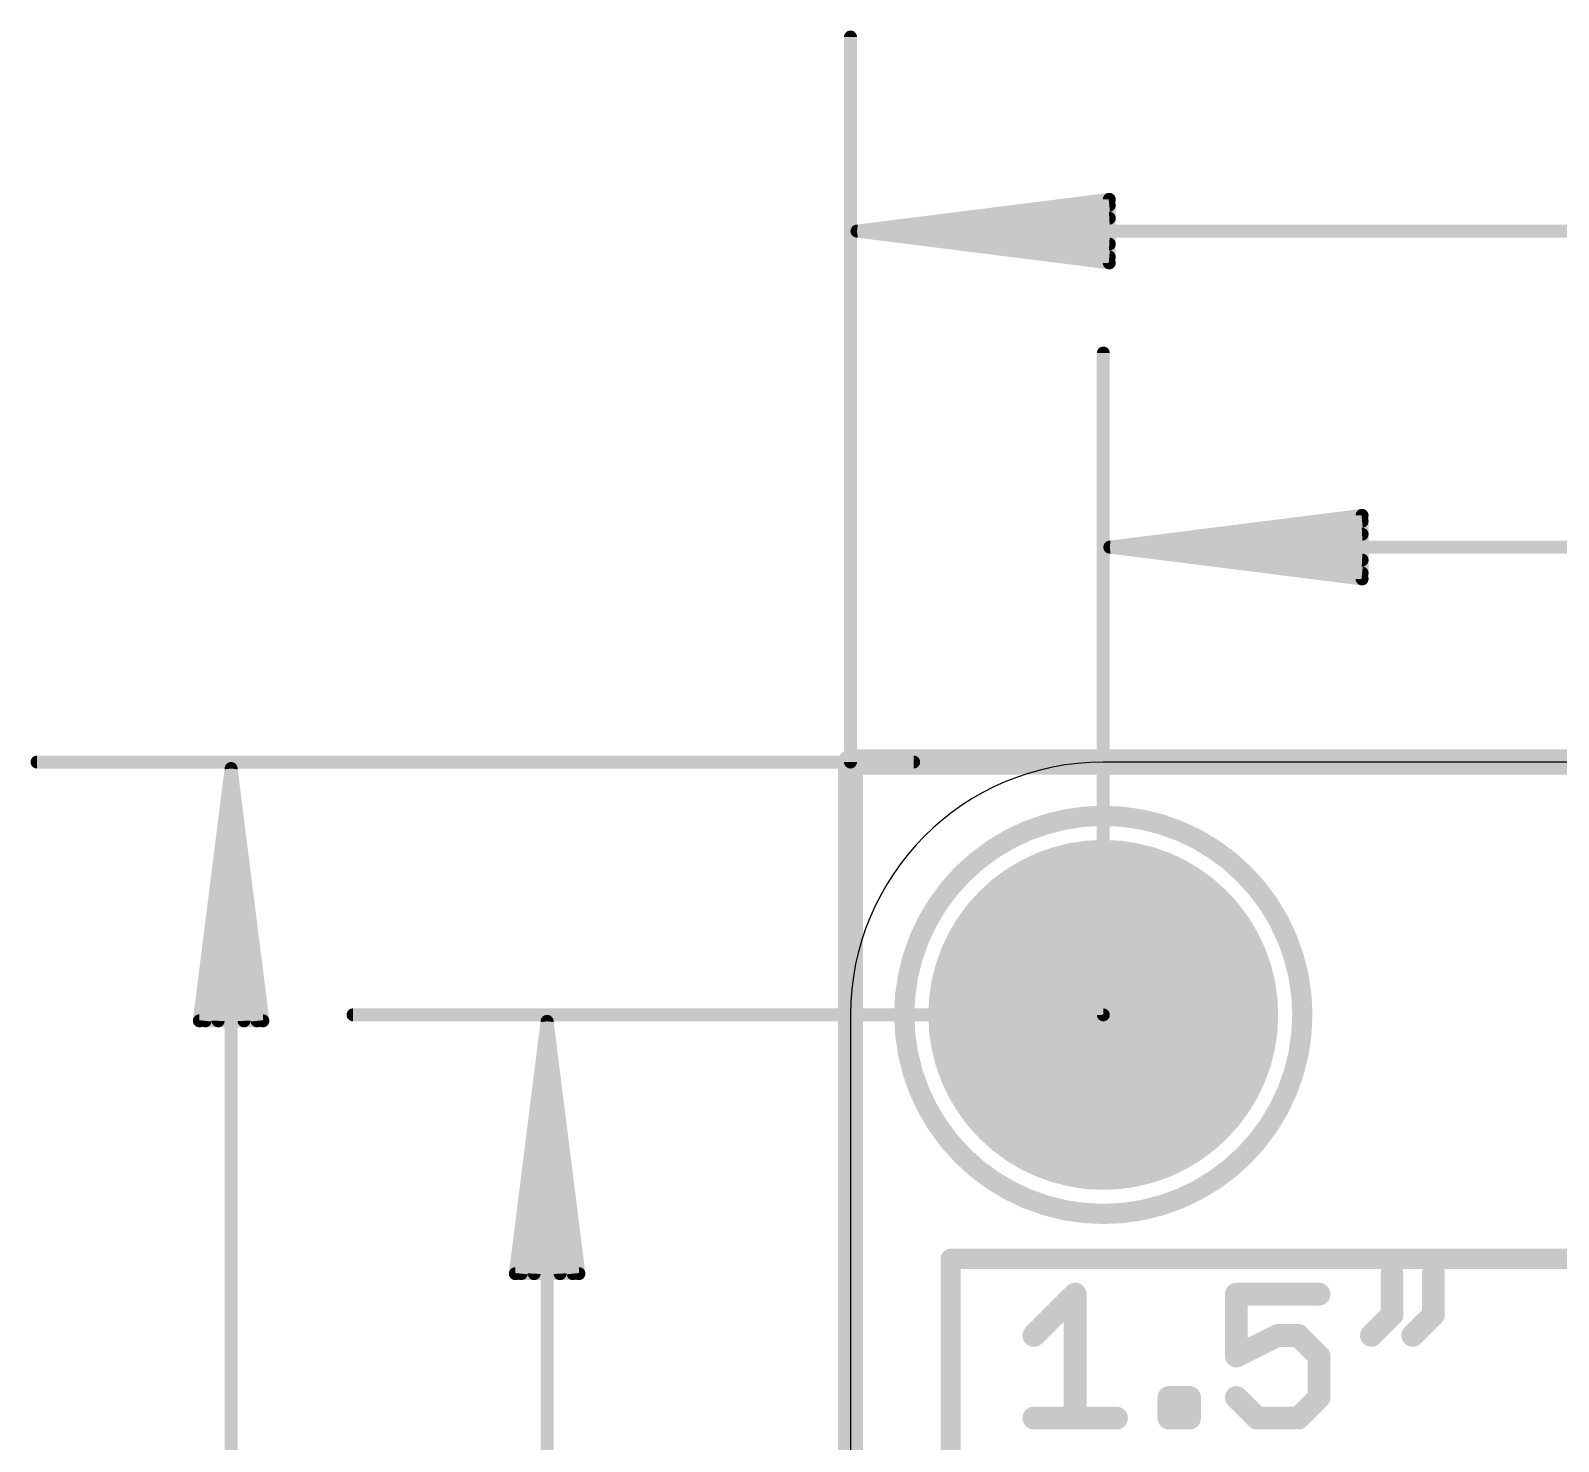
# Model space of a CAD drawing. Extents: x -8.6 to 41.9, y -5.2 to 49.8.
# Drawn here: x -8.24 to 7.11, y 35.08 to 49.26 of the extents above; entities that cross this region are included whole.
import ezdxf

# ---------------------------------------------------------------- set-up
doc = ezdxf.new("R2010")
doc.units = 0
for name, color, linetype in [('1', 12, 'CONTINUOUS'), ('16', 5, 'CONTINUOUS'), ('17', 110, 'CONTINUOUS'), ('20', 53, 'CONTINUOUS'), ('21', 40, 'CONTINUOUS'), ('22', 6, 'CONTINUOUS'), ('23', 40, 'CONTINUOUS')]:
    doc.layers.add(name, color=color, linetype=linetype)

# ---------------------------------------------------------------- blocks, each defined once
blk = doc.blocks.new('ROUNDP')
at = {"const_width": 0.5}
blk.add_lwpolyline([(0, -0.25, 1), (0, 0.25, 1), (0, -0.25)], format="xyb", dxfattribs=at)

msp = doc.modelspace()

# ---------------------------------------------------------------- linework, layer by layer
at = {"layer": '1'}
for points, const_width in [([(0, 41.91), (0, 49.194)], 0.13), ([(0.065, 47.244), (2.6, 47.5632)], 0.13), ([(2.6, 47.5632), (2.6, 46.9248)], 0.13), ([(0.065, 47.244), (2.6, 47.504)], 0.13), ([(0.065, 47.244), (2.6, 47.374)], 0.13), ([(0.065, 47.244), (35.495, 47.244)], 0.13), ([(2.6, 46.9248), (0.065, 47.244)], 0.13), ([(2.6, 47.114), (0.065, 47.244)], 0.13), ([(2.6, 46.984), (0.065, 47.244)], 0.13), ([(2.54, 39.37), (2.54, 46.019)], 0.13), ([(2.605, 44.069), (5.14, 44.3882)], 0.13), ([(2.605, 44.069), (5.14, 44.329)], 0.13), ([(5.14, 44.3882), (5.14, 43.7498)], 0.13), ([(2.605, 44.069), (5.14, 44.199)], 0.13), ([(2.605, 44.069), (32.955, 44.069)], 0.13), ([(5.14, 43.7498), (2.605, 44.069)], 0.13), ([(5.14, 43.939), (2.605, 44.069)], 0.13), ([(5.14, 43.809), (2.605, 44.069)], 0.13), ([(0.635, 41.91), (-8.173, 41.91)], 0.13), ([(-6.223, 41.845), (-6.5422, 39.31)], 0.13), ([(-6.223, 41.845), (-6.483, 39.31)], 0.13), ([(-6.223, 41.845), (-6.353, 39.31)], 0.13), ([(-6.223, -5.015), (-6.223, 41.845)], 0.13), ([(-5.9038, 39.31), (-6.223, 41.845)], 0.13), ([(-6.093, 39.31), (-6.223, 41.845)], 0.13), ([(-5.963, 39.31), (-6.223, 41.845)], 0.13), ([(0, 41.91), (35.56, 41.91)], 0.254), ([(0, -5.08), (0, 41.91)], 0.254), ([(-6.5422, 39.31), (-5.9038, 39.31)], 0.13), ([(2.54, 39.37), (-4.998, 39.37)], 0.13), ([(-3.048, 39.305), (-3.3672, 36.77)], 0.13), ([(-3.048, 39.305), (-3.308, 36.77)], 0.13), ([(-3.048, 39.305), (-3.178, 36.77)], 0.13), ([(-3.048, 39.305), (-3.048, -2.475)], 0.13), ([(-2.7288, 36.77), (-3.048, 39.305)], 0.13), ([(-2.918, 36.77), (-3.048, 39.305)], 0.13), ([(-2.788, 36.77), (-3.048, 39.305)], 0.13), ([(-3.3672, 36.77), (-2.7288, 36.77)], 0.13)]:
    msp.add_lwpolyline(points, dxfattribs=dict(at, const_width=const_width))
for points, const_width in [([(0.0325, 49.194, 1), (-0.0325, 49.194)], 0.065), ([(2.6325, 47.5632, 1), (2.5675, 47.5632)], 0.065), ([(2.6041, 47.531, 1), (2.5959, 47.5955)], 0.065), ([(2.6033, 47.4717, 1), (2.5967, 47.5363)], 0.065), ([(2.6017, 47.3415, 1), (2.5983, 47.4065)], 0.065), ([(0.065, 47.2765, 1), (0.065, 47.2115)], 0.065), ([(0.0691, 47.2762, 1), (0.0609, 47.2118)], 0.065), ([(0.0633, 47.2765, 1), (0.0667, 47.2115)], 0.065), ([(0.0667, 47.2765, 1), (0.0633, 47.2115)], 0.065), ([(0.0683, 47.2763, 1), (0.0617, 47.2117)], 0.065), ([(0.0617, 47.2763, 1), (0.0683, 47.2117)], 0.065), ([(0.0609, 47.2762, 1), (0.0691, 47.2118)], 0.065), ([(2.5983, 47.0815, 1), (2.6017, 47.1465)], 0.065), ([(2.5959, 46.8925, 1), (2.6041, 46.957)], 0.065), ([(2.5967, 46.9517, 1), (2.6033, 47.0163)], 0.065), ([(2.5675, 46.9248, 1), (2.6325, 46.9248)], 0.065), ([(2.5725, 46.019, 1), (2.5075, 46.019)], 0.065), ([(5.1725, 44.3882, 1), (5.1075, 44.3882)], 0.065), ([(5.1441, 44.356, 1), (5.1359, 44.4205)], 0.065), ([(5.1433, 44.2967, 1), (5.1367, 44.3613)], 0.065), ([(5.1417, 44.1665, 1), (5.1383, 44.2315)], 0.065), ([(2.605, 44.1015, 1), (2.605, 44.0365)], 0.065), ([(2.6091, 44.1012, 1), (2.6009, 44.0368)], 0.065), ([(2.6033, 44.1015, 1), (2.6067, 44.0365)], 0.065), ([(2.6067, 44.1015, 1), (2.6033, 44.0365)], 0.065), ([(2.6083, 44.1013, 1), (2.6017, 44.0367)], 0.065), ([(2.6017, 44.1013, 1), (2.6083, 44.0367)], 0.065), ([(2.6009, 44.1012, 1), (2.6091, 44.0368)], 0.065), ([(5.1383, 43.9065, 1), (5.1417, 43.9715)], 0.065), ([(5.1075, 43.7498, 1), (5.1725, 43.7498)], 0.065), ([(5.1359, 43.7175, 1), (5.1441, 43.782)], 0.065), ([(5.1367, 43.7767, 1), (5.1433, 43.8413)], 0.065), ([(-8.173, 41.9425, 1), (-8.173, 41.8775)], 0.065), ([(-6.1905, 41.845, 1), (-6.2555, 41.845)], 0.065), ([(-6.1908, 41.8491, 1), (-6.2552, 41.8409)], 0.065), ([(-6.1905, 41.8433, 1), (-6.2555, 41.8467)], 0.065), ([(-6.1905, 41.8467, 1), (-6.2555, 41.8433)], 0.065), ([(-6.1907, 41.8483, 1), (-6.2553, 41.8417)], 0.065), ([(-6.1907, 41.8417, 1), (-6.2553, 41.8483)], 0.065), ([(-6.1908, 41.8409, 1), (-6.2552, 41.8491)], 0.065), ([(0, 41.9735, 1), (0, 41.8465)], 0.127), ([(0.0635, 41.91, 1), (-0.0635, 41.91)], 0.127), ([(-0.0325, 41.91, 1), (0.0325, 41.91)], 0.065), ([(0.635, 41.8775, 1), (0.635, 41.9425)], 0.065), ([(-6.5745, 39.3141, 1), (-6.51, 39.3059)], 0.065), ([(-6.5422, 39.3425, 1), (-6.5422, 39.2775)], 0.065), ([(-6.5153, 39.3133, 1), (-6.4507, 39.3067)], 0.065), ([(-6.3855, 39.3117, 1), (-6.3205, 39.3083)], 0.065), ([(-6.1255, 39.3083, 1), (-6.0605, 39.3117)], 0.065), ([(-5.9953, 39.3067, 1), (-5.9307, 39.3133)], 0.065), ([(-5.936, 39.3059, 1), (-5.8715, 39.3141)], 0.065), ([(-5.9038, 39.2775, 1), (-5.9038, 39.3425)], 0.065), ([(-4.998, 39.4025, 1), (-4.998, 39.3375)], 0.065), ([(-3.0155, 39.305, 1), (-3.0805, 39.305)], 0.065), ([(-3.0158, 39.3091, 1), (-3.0802, 39.3009)], 0.065), ([(-3.0155, 39.3033, 1), (-3.0805, 39.3067)], 0.065), ([(-3.0155, 39.3067, 1), (-3.0805, 39.3033)], 0.065), ([(-3.0157, 39.3083, 1), (-3.0803, 39.3017)], 0.065), ([(-3.0157, 39.3017, 1), (-3.0803, 39.3083)], 0.065), ([(-3.0158, 39.3009, 1), (-3.0802, 39.3091)], 0.065), ([(2.5075, 39.37, 1), (2.5725, 39.37)], 0.065), ([(2.54, 39.3375, 1), (2.54, 39.4025)], 0.065), ([(-3.3995, 36.7741, 1), (-3.335, 36.7659)], 0.065), ([(-3.3672, 36.8025, 1), (-3.3672, 36.7375)], 0.065), ([(-3.3403, 36.7733, 1), (-3.2757, 36.7667)], 0.065), ([(-3.2105, 36.7717, 1), (-3.1455, 36.7683)], 0.065), ([(-2.9505, 36.7683, 1), (-2.8855, 36.7717)], 0.065), ([(-2.8203, 36.7667, 1), (-2.7557, 36.7733)], 0.065), ([(-2.761, 36.7659, 1), (-2.6965, 36.7741)], 0.065), ([(-2.7288, 36.7375, 1), (-2.7288, 36.8025)], 0.065)]:
    msp.add_lwpolyline(points, format="xyb", dxfattribs=dict(at, const_width=const_width))
at = {"layer": '16', "const_width": 0.254}
for points in [[(0, 41.91), (35.56, 41.91)], [(0, -5.08), (0, 41.91)]]:
    msp.add_lwpolyline(points, dxfattribs=at)
at = {"layer": '16', "const_width": 0.127}
for points in [[(0, 41.9735, 1), (0, 41.8465)], [(0.0635, 41.91, 1), (-0.0635, 41.91)]]:
    msp.add_lwpolyline(points, format="xyb", dxfattribs=at)
at = {"layer": '20'}
for p, q in [((33.02, 41.91), (2.54, 41.91)), ((0, 39.37), (0, -2.54))]:
    msp.add_line(p, q, dxfattribs=at)
msp.add_arc((2.54, 39.37), 2.54, 90, 180, dxfattribs=at)
at = {"layer": '21'}
for points, const_width in [([(2.54, 37.37, 1), (2.54, 41.37, 1), (2.54, 37.37)], 0.2032), ([(5.4984, 36.772, 1), (5.3841, 36.772)], 0.1143), ([(5.9136, 36.772, 1), (5.7993, 36.772)], 0.1143), ([(2.3147, 36.5644, 1), (2.2004, 36.5644)], 0.1143), ([(2.298, 36.524, 1), (2.2172, 36.6048)], 0.1143), ([(3.9342, 36.5644, 1), (3.8199, 36.5644)], 0.1143), ([(3.8771, 36.6215, 1), (3.8771, 36.5072)], 0.1143), ([(4.7075, 36.5072, 1), (4.7075, 36.6215)], 0.1143), ([(5.3841, 36.3568, 1), (5.4984, 36.3568)], 0.1143), ([(5.4816, 36.3163, 1), (5.4008, 36.3972)], 0.1143), ([(5.7993, 36.3568, 1), (5.9136, 36.3568)], 0.1143), ([(5.8968, 36.3163, 1), (5.816, 36.3972)], 0.1143), ([(1.8019, 36.1896, 1), (1.8828, 36.1087)], 0.1143), ([(4.2923, 36.2063, 1), (4.2923, 36.092)], 0.1143), ([(4.3179, 36.098, 1), (4.2668, 36.2003)], 0.1143), ([(4.5403, 36.1896, 1), (4.4595, 36.1087)], 0.1143), ([(4.4999, 36.092, 1), (4.4999, 36.2063)], 0.1143), ([(5.1932, 36.1896, 1), (5.274, 36.1087)], 0.1143), ([(5.6084, 36.1896, 1), (5.6892, 36.1087)], 0.1143), ([(3.8515, 35.9926, 1), (3.9027, 35.8904)], 0.1143), ([(3.8199, 35.9415, 1), (3.9342, 35.9415)], 0.1143), ([(4.7647, 35.9415, 1), (4.6504, 35.9415)], 0.1143), ([(4.6671, 35.9011, 1), (4.7479, 35.9819)], 0.1143), ([(3.1988, 35.5835, 1), (3.1988, 35.4692)], 0.1143), ([(3.256, 35.5263, 1), (3.1417, 35.5263)], 0.1143), ([(3.4636, 35.5263, 1), (3.3493, 35.5263)], 0.1143), ([(3.4065, 35.4692, 1), (3.4065, 35.5835)], 0.1143), ([(3.9175, 35.5667, 1), (3.8367, 35.4859)], 0.1143), ([(4.7479, 35.4859, 1), (4.6671, 35.5667)], 0.1143), ([(4.6504, 35.5263, 1), (4.7647, 35.5263)], 0.1143), ([(1.8423, 35.3758, 1), (1.8423, 35.2615)], 0.1143), ([(2.2004, 35.3187, 1), (2.3147, 35.3187)], 0.1143), ([(2.6728, 35.2615, 1), (2.6728, 35.3758)], 0.1143), ([(3.1988, 35.3758, 1), (3.1988, 35.2615)], 0.1143), ([(3.1417, 35.3187, 1), (3.256, 35.3187)], 0.1143), ([(3.3493, 35.3187, 1), (3.4636, 35.3187)], 0.1143), ([(3.4065, 35.2615, 1), (3.4065, 35.3758)], 0.1143), ([(4.0847, 35.3758, 1), (4.0847, 35.2615)], 0.1143), ([(4.0443, 35.2783, 1), (4.1251, 35.3591)], 0.1143), ([(4.4595, 35.3591, 1), (4.5403, 35.2783)], 0.1143), ([(4.4999, 35.2615, 1), (4.4999, 35.3758)], 0.1143)]:
    msp.add_lwpolyline(points, format="xyb", dxfattribs=dict(at, const_width=const_width))
at = {"layer": '21', "const_width": 0.2286}
for points in [[(5.4412, 36.772), (5.4412, 36.3568)], [(5.8564, 36.772), (5.8564, 36.3568)], [(1.8423, 36.1491), (2.2576, 36.5644)], [(2.2576, 36.5644), (2.2576, 35.3187)], [(4.7075, 36.5644), (3.8771, 36.5644)], [(3.8771, 36.5644), (3.8771, 35.9415)], [(5.4412, 36.3568), (5.2336, 36.1491)], [(5.8564, 36.3568), (5.6488, 36.1491)], [(3.8771, 35.9415), (4.2923, 36.1491)], [(4.2923, 36.1491), (4.4999, 36.1491)], [(4.4999, 36.1491), (4.7075, 35.9415)], [(4.7075, 35.9415), (4.7075, 35.5263)], [(3.1988, 35.3187), (3.1988, 35.5263)], [(3.1988, 35.5263), (3.4065, 35.5263)], [(3.4065, 35.5263), (3.4065, 35.3187)], [(4.0847, 35.3187), (3.8771, 35.5263)], [(4.7075, 35.5263), (4.4999, 35.3187)], [(1.8423, 35.3187), (2.6728, 35.3187)], [(3.4065, 35.3187), (3.1988, 35.3187)], [(4.4999, 35.3187), (4.0847, 35.3187)]]:
    msp.add_lwpolyline(points, dxfattribs=at)
at = {"layer": '22', "const_width": 0.2032}
for points in [[(34.807, 36.919), (1.007, 36.919)], [(1.007, 36.919), (1.007, 0.419)]]:
    msp.add_lwpolyline(points, dxfattribs=at)
at = {"layer": '22', "const_width": 0.1016}
for points in [[(1.007, 36.9698, 1), (1.007, 36.8682)], [(1.0578, 36.919, 1), (0.9562, 36.919)]]:
    msp.add_lwpolyline(points, format="xyb", dxfattribs=at)
at = {"layer": '23'}
msp.add_point((2.54, 39.37), dxfattribs=at)

# ---------------------------------------------------------------- block references
at = {"layer": '17', "xscale": 3.516, "yscale": 3.516}
msp.add_blockref('ROUNDP', (2.54, 39.37), dxfattribs=at)
msp.add_blockref('ROUNDP', (2.54, 39.37), dxfattribs=at)

doc.saveas('drawing.dxf')
